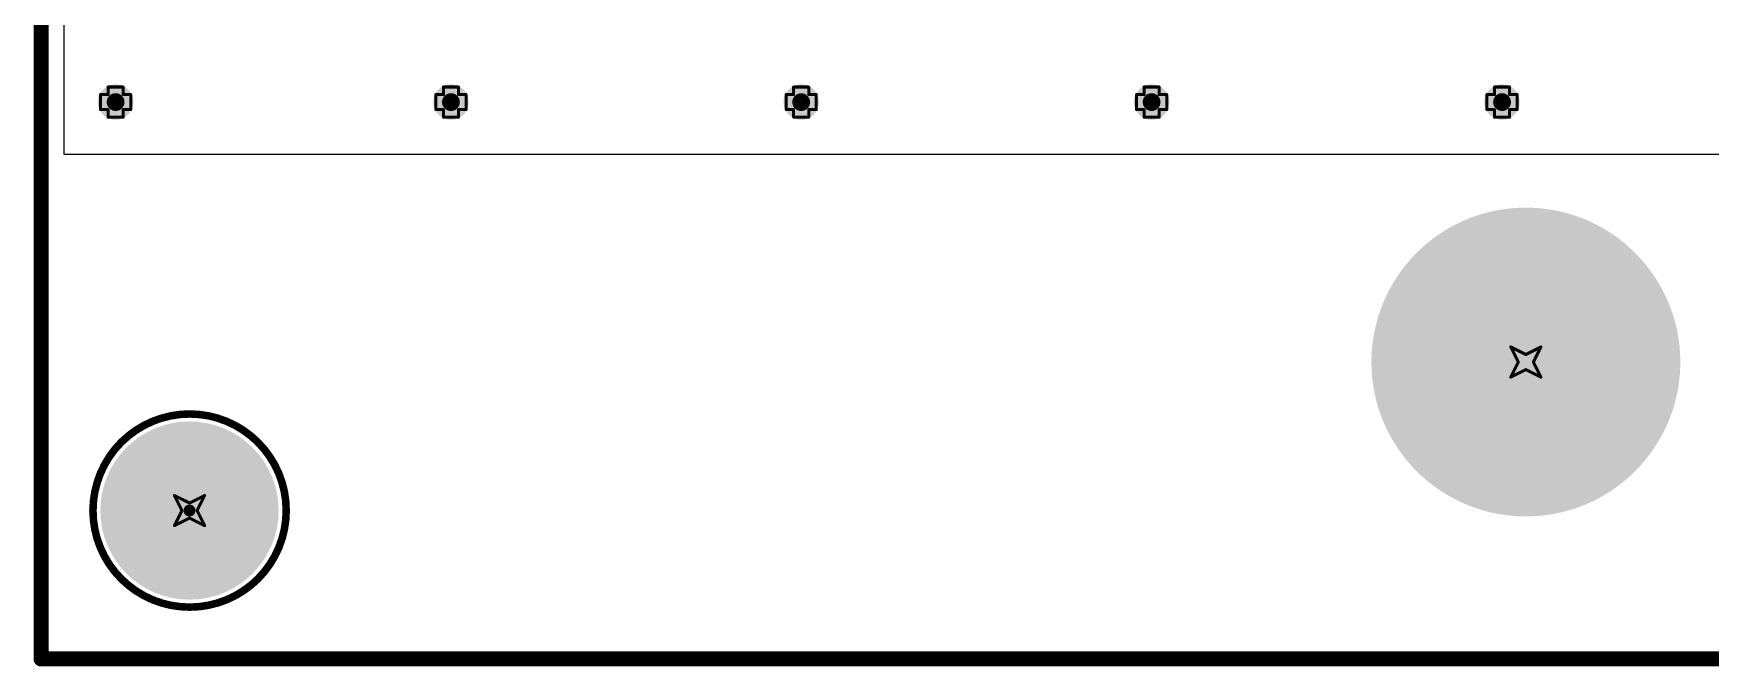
# Model space of a CAD drawing. Header units: inches. Extents: x -0.1 to 10.2, y 0 to 6.5.
# Drawn here: x -0.005 to 1.107, y -0.005 to 0.415 of the extents above; entities that cross this region are included whole.
import ezdxf

# ---------------------------------------------------------------- set-up
doc = ezdxf.new("R2010")
doc.units = ezdxf.units.IN
doc.header["$MEASUREMENT"] = 0
for name, color, linetype in [('Board Outline', 216, 'Continuous'), ('Bottom Layer', 5, 'Continuous'), ('Bottom Solder', 6, 'Continuous'), ('Drill Drawing', 1, 'Continuous'), ('Multi-Layer', 9, 'Continuous'), ('Pad Holes', 156, 'Continuous'), ('Top Layer', 1, 'Continuous'), ('Top Overlay', 2, 'Continuous'), ('Top Solder', 216, 'Continuous'), ('Via Holes', 16, 'Continuous')]:
    doc.layers.add(name, color=color, linetype=linetype)

msp = doc.modelspace()

# ---------------------------------------------------------------- hatches: boundary and pattern name
at = {"layer": 'Bottom Layer'}
h = msp.add_hatch(color=5, dxfattribs=at)
edge = h.paths.add_edge_path()
edge.add_arc((0.0494, 0.3693), 0.0118, 0, 360)
h = msp.add_hatch(color=5, dxfattribs=at)
edge = h.paths.add_edge_path()
edge.add_arc((0.2717, 0.3693), 0.0118, 0, 360)
h = msp.add_hatch(color=5, dxfattribs=at)
edge = h.paths.add_edge_path()
edge.add_arc((0.5039, 0.3693), 0.0118, 0, 360)
h = msp.add_hatch(color=5, dxfattribs=at)
edge = h.paths.add_edge_path()
edge.add_arc((0.7362, 0.3693), 0.0118, 0, 360)
h = msp.add_hatch(color=5, dxfattribs=at)
edge = h.paths.add_edge_path()
edge.add_arc((0.9685, 0.3693), 0.0118, 0, 360)
h = msp.add_hatch(color=5, dxfattribs=at)
edge = h.paths.add_edge_path()
edge.add_arc((0.9843, 0.1969), 0.0984, 0, 360)
at = {"layer": 'Bottom Solder'}
h = msp.add_hatch(color=6, dxfattribs=at)
edge = h.paths.add_edge_path()
edge.add_arc((0.9843, 0.1969), 0.1024, 0, 360)
h = msp.add_hatch(color=6, dxfattribs=at)
edge = h.paths.add_edge_path()
edge.add_arc((0.0984, 0.0984), 0.004, 0, 360)
at = {"layer": 'Multi-Layer'}
h = msp.add_hatch(color=9, dxfattribs=at)
edge = h.paths.add_edge_path()
edge.add_arc((0.9843, 0.1969), 0.0984, 0, 360)
at = {"layer": 'Pad Holes'}
h = msp.add_hatch(color=7, dxfattribs=at)
edge = h.paths.add_edge_path()
edge.add_arc((0.9843, 0.1969), 0.0591, 0, 360)
h = msp.add_hatch(color=7, dxfattribs=at)
edge = h.paths.add_edge_path()
edge.add_arc((0.0984, 0.0984), 0.0591, 0, 360)
at = {"layer": 'Top Layer'}
h = msp.add_hatch(color=1, dxfattribs=at)
edge = h.paths.add_edge_path()
edge.add_arc((0.0494, 0.3693), 0.0118, 0, 360)
h = msp.add_hatch(color=1, dxfattribs=at)
edge = h.paths.add_edge_path()
edge.add_arc((0.2717, 0.3693), 0.0118, 0, 360)
h = msp.add_hatch(color=1, dxfattribs=at)
edge = h.paths.add_edge_path()
edge.add_arc((0.5039, 0.3693), 0.0118, 0, 360)
h = msp.add_hatch(color=1, dxfattribs=at)
edge = h.paths.add_edge_path()
edge.add_arc((0.7362, 0.3693), 0.0118, 0, 360)
h = msp.add_hatch(color=1, dxfattribs=at)
edge = h.paths.add_edge_path()
edge.add_arc((0.9685, 0.3693), 0.0118, 0, 360)
h = msp.add_hatch(color=1, dxfattribs=at)
edge = h.paths.add_edge_path()
edge.add_arc((0.9843, 0.1969), 0.0984, 0, 360)
at = {"layer": 'Top Solder'}
h = msp.add_hatch(color=216, dxfattribs=at)
edge = h.paths.add_edge_path()
edge.add_arc((0.9843, 0.1969), 0.1024, 0, 360)
h = msp.add_hatch(color=216, dxfattribs=at)
edge = h.paths.add_edge_path()
edge.add_arc((0.0984, 0.0984), 0.004, 0, 360)
at = {"layer": 'Via Holes'}
h = msp.add_hatch(color=7, dxfattribs=at)
edge = h.paths.add_edge_path()
edge.add_arc((0.0494, 0.3693), 0.00591, 0, 360)
h = msp.add_hatch(color=7, dxfattribs=at)
edge = h.paths.add_edge_path()
edge.add_arc((0.2717, 0.3693), 0.00591, 0, 360)
h = msp.add_hatch(color=7, dxfattribs=at)
edge = h.paths.add_edge_path()
edge.add_arc((0.5039, 0.3693), 0.00591, 0, 360)
h = msp.add_hatch(color=7, dxfattribs=at)
edge = h.paths.add_edge_path()
edge.add_arc((0.7362, 0.3693), 0.00591, 0, 360)
h = msp.add_hatch(color=7, dxfattribs=at)
edge = h.paths.add_edge_path()
edge.add_arc((0.9685, 0.3693), 0.00591, 0, 360)

# ---------------------------------------------------------------- linework, layer by layer
at = {"layer": 'Board Outline'}
for points in [[(0, 0, 0.01, 0.01, 0), (0, 4.3307, 0.01, 0.01, 0)], [(0, 0, 0.01, 0.01, 0), (4.7244, 0, 0.01, 0.01, 0)]]:
    msp.add_lwpolyline(points, format="xyseb", dxfattribs=at)
msp.add_lwpolyline([(-0.0025, 0, 0.005, 0.005, 1), (0.0025, 0, 0.005, 0.005, 1)], format="xyseb", close=True, dxfattribs=at)
msp.add_lwpolyline([(-0.0025, 0, 0.005, 0.005, 1), (0.0025, 0, 0.005, 0.005, 1)], format="xyseb", close=True, dxfattribs=at)
at = {"layer": 'Bottom Layer'}
for p, q in [((0.0153, 0.3346), (0.0153, 2.83)), ((4.7091, 0.3346), (0.0153, 0.3346))]:
    msp.add_line(p, q, dxfattribs=at)
at = {"layer": 'Drill Drawing'}
for points in [[(0.0444, 0.3743, 0.002, 0.002, 0), (0.0444, 0.3793, 0.002, 0.002, 0)], [(0.0444, 0.3793, 0.002, 0.002, 0), (0.0544, 0.3793, 0.002, 0.002, 0)], [(0.0544, 0.3743, 0.002, 0.002, 0), (0.0544, 0.3793, 0.002, 0.002, 0)], [(0.2667, 0.3743, 0.002, 0.002, 0), (0.2667, 0.3793, 0.002, 0.002, 0)], [(0.2667, 0.3793, 0.002, 0.002, 0), (0.2767, 0.3793, 0.002, 0.002, 0)], [(0.2767, 0.3743, 0.002, 0.002, 0), (0.2767, 0.3793, 0.002, 0.002, 0)], [(0.4989, 0.3743, 0.002, 0.002, 0), (0.4989, 0.3793, 0.002, 0.002, 0)], [(0.4989, 0.3793, 0.002, 0.002, 0), (0.5089, 0.3793, 0.002, 0.002, 0)], [(0.5089, 0.3743, 0.002, 0.002, 0), (0.5089, 0.3793, 0.002, 0.002, 0)], [(0.7312, 0.3743, 0.002, 0.002, 0), (0.7312, 0.3793, 0.002, 0.002, 0)], [(0.7312, 0.3793, 0.002, 0.002, 0), (0.7412, 0.3793, 0.002, 0.002, 0)], [(0.7412, 0.3743, 0.002, 0.002, 0), (0.7412, 0.3793, 0.002, 0.002, 0)], [(0.9635, 0.3743, 0.002, 0.002, 0), (0.9635, 0.3793, 0.002, 0.002, 0)], [(0.9635, 0.3793, 0.002, 0.002, 0), (0.9735, 0.3793, 0.002, 0.002, 0)], [(0.9735, 0.3743, 0.002, 0.002, 0), (0.9735, 0.3793, 0.002, 0.002, 0)], [(0.0394, 0.3643, 0.002, 0.002, 0), (0.0394, 0.3743, 0.002, 0.002, 0)], [(0.0394, 0.3743, 0.002, 0.002, 0), (0.0444, 0.3743, 0.002, 0.002, 0)], [(0.0544, 0.3743, 0.002, 0.002, 0), (0.0594, 0.3743, 0.002, 0.002, 0)], [(0.0594, 0.3643, 0.002, 0.002, 0), (0.0594, 0.3743, 0.002, 0.002, 0)], [(0.2617, 0.3643, 0.002, 0.002, 0), (0.2617, 0.3743, 0.002, 0.002, 0)], [(0.2617, 0.3743, 0.002, 0.002, 0), (0.2667, 0.3743, 0.002, 0.002, 0)], [(0.2767, 0.3743, 0.002, 0.002, 0), (0.2817, 0.3743, 0.002, 0.002, 0)], [(0.2817, 0.3643, 0.002, 0.002, 0), (0.2817, 0.3743, 0.002, 0.002, 0)], [(0.4939, 0.3643, 0.002, 0.002, 0), (0.4939, 0.3743, 0.002, 0.002, 0)], [(0.4939, 0.3743, 0.002, 0.002, 0), (0.4989, 0.3743, 0.002, 0.002, 0)], [(0.5089, 0.3743, 0.002, 0.002, 0), (0.5139, 0.3743, 0.002, 0.002, 0)], [(0.5139, 0.3643, 0.002, 0.002, 0), (0.5139, 0.3743, 0.002, 0.002, 0)], [(0.7262, 0.3643, 0.002, 0.002, 0), (0.7262, 0.3743, 0.002, 0.002, 0)], [(0.7262, 0.3743, 0.002, 0.002, 0), (0.7312, 0.3743, 0.002, 0.002, 0)], [(0.7412, 0.3743, 0.002, 0.002, 0), (0.7462, 0.3743, 0.002, 0.002, 0)], [(0.7462, 0.3643, 0.002, 0.002, 0), (0.7462, 0.3743, 0.002, 0.002, 0)], [(0.9585, 0.3643, 0.002, 0.002, 0), (0.9585, 0.3743, 0.002, 0.002, 0)], [(0.9585, 0.3743, 0.002, 0.002, 0), (0.9635, 0.3743, 0.002, 0.002, 0)], [(0.9735, 0.3743, 0.002, 0.002, 0), (0.9785, 0.3743, 0.002, 0.002, 0)], [(0.9785, 0.3643, 0.002, 0.002, 0), (0.9785, 0.3743, 0.002, 0.002, 0)], [(0.0394, 0.3643, 0.002, 0.002, 0), (0.0444, 0.3643, 0.002, 0.002, 0)], [(0.0444, 0.3593, 0.002, 0.002, 0), (0.0444, 0.3643, 0.002, 0.002, 0)], [(0.0444, 0.3593, 0.002, 0.002, 0), (0.0544, 0.3593, 0.002, 0.002, 0)], [(0.0544, 0.3643, 0.002, 0.002, 0), (0.0594, 0.3643, 0.002, 0.002, 0)], [(0.0544, 0.3593, 0.002, 0.002, 0), (0.0544, 0.3643, 0.002, 0.002, 0)], [(0.2617, 0.3643, 0.002, 0.002, 0), (0.2667, 0.3643, 0.002, 0.002, 0)], [(0.2667, 0.3593, 0.002, 0.002, 0), (0.2667, 0.3643, 0.002, 0.002, 0)], [(0.2667, 0.3593, 0.002, 0.002, 0), (0.2767, 0.3593, 0.002, 0.002, 0)], [(0.2767, 0.3643, 0.002, 0.002, 0), (0.2817, 0.3643, 0.002, 0.002, 0)], [(0.2767, 0.3593, 0.002, 0.002, 0), (0.2767, 0.3643, 0.002, 0.002, 0)], [(0.4939, 0.3643, 0.002, 0.002, 0), (0.4989, 0.3643, 0.002, 0.002, 0)], [(0.4989, 0.3593, 0.002, 0.002, 0), (0.4989, 0.3643, 0.002, 0.002, 0)], [(0.4989, 0.3593, 0.002, 0.002, 0), (0.5089, 0.3593, 0.002, 0.002, 0)], [(0.5089, 0.3643, 0.002, 0.002, 0), (0.5139, 0.3643, 0.002, 0.002, 0)], [(0.5089, 0.3593, 0.002, 0.002, 0), (0.5089, 0.3643, 0.002, 0.002, 0)], [(0.7262, 0.3643, 0.002, 0.002, 0), (0.7312, 0.3643, 0.002, 0.002, 0)], [(0.7312, 0.3593, 0.002, 0.002, 0), (0.7312, 0.3643, 0.002, 0.002, 0)], [(0.7312, 0.3593, 0.002, 0.002, 0), (0.7412, 0.3593, 0.002, 0.002, 0)], [(0.7412, 0.3643, 0.002, 0.002, 0), (0.7462, 0.3643, 0.002, 0.002, 0)], [(0.7412, 0.3593, 0.002, 0.002, 0), (0.7412, 0.3643, 0.002, 0.002, 0)], [(0.9585, 0.3643, 0.002, 0.002, 0), (0.9635, 0.3643, 0.002, 0.002, 0)], [(0.9635, 0.3593, 0.002, 0.002, 0), (0.9635, 0.3643, 0.002, 0.002, 0)], [(0.9635, 0.3593, 0.002, 0.002, 0), (0.9735, 0.3593, 0.002, 0.002, 0)], [(0.9735, 0.3643, 0.002, 0.002, 0), (0.9785, 0.3643, 0.002, 0.002, 0)], [(0.9735, 0.3593, 0.002, 0.002, 0), (0.9735, 0.3643, 0.002, 0.002, 0)], [(0.9743, 0.2069, 0.002, 0.002, 0), (0.9843, 0.2019, 0.002, 0.002, 0)], [(0.9743, 0.2069, 0.002, 0.002, 0), (0.9793, 0.1969, 0.002, 0.002, 0)], [(0.9843, 0.2019, 0.002, 0.002, 0), (0.9943, 0.2069, 0.002, 0.002, 0)], [(0.9893, 0.1969, 0.002, 0.002, 0), (0.9943, 0.2069, 0.002, 0.002, 0)], [(0.9743, 0.1869, 0.002, 0.002, 0), (0.9793, 0.1969, 0.002, 0.002, 0)], [(0.9743, 0.1869, 0.002, 0.002, 0), (0.9843, 0.1919, 0.002, 0.002, 0)], [(0.9843, 0.1919, 0.002, 0.002, 0), (0.9943, 0.1869, 0.002, 0.002, 0)], [(0.9893, 0.1969, 0.002, 0.002, 0), (0.9943, 0.1869, 0.002, 0.002, 0)], [(0.0884, 0.1084, 0.002, 0.002, 0), (0.0984, 0.1034, 0.002, 0.002, 0)], [(0.0884, 0.1084, 0.002, 0.002, 0), (0.0934, 0.0984, 0.002, 0.002, 0)], [(0.0984, 0.1034, 0.002, 0.002, 0), (0.1084, 0.1084, 0.002, 0.002, 0)], [(0.1034, 0.0984, 0.002, 0.002, 0), (0.1084, 0.1084, 0.002, 0.002, 0)], [(0.0884, 0.0884, 0.002, 0.002, 0), (0.0934, 0.0984, 0.002, 0.002, 0)], [(0.0884, 0.0884, 0.002, 0.002, 0), (0.0984, 0.0934, 0.002, 0.002, 0)], [(0.0984, 0.0934, 0.002, 0.002, 0), (0.1084, 0.0884, 0.002, 0.002, 0)], [(0.1034, 0.0984, 0.002, 0.002, 0), (0.1084, 0.0884, 0.002, 0.002, 0)]]:
    msp.add_lwpolyline(points, format="xyseb", dxfattribs=at)
for points in [[(0.0439, 0.3793, 0.001, 0.001, 1), (0.0449, 0.3793, 0.001, 0.001, 1)], [(0.0439, 0.3793, 0.001, 0.001, 1), (0.0449, 0.3793, 0.001, 0.001, 1)], [(0.0539, 0.3793, 0.001, 0.001, 1), (0.0549, 0.3793, 0.001, 0.001, 1)], [(0.0539, 0.3793, 0.001, 0.001, 1), (0.0549, 0.3793, 0.001, 0.001, 1)], [(0.2662, 0.3793, 0.001, 0.001, 1), (0.2672, 0.3793, 0.001, 0.001, 1)], [(0.2662, 0.3793, 0.001, 0.001, 1), (0.2672, 0.3793, 0.001, 0.001, 1)], [(0.2762, 0.3793, 0.001, 0.001, 1), (0.2772, 0.3793, 0.001, 0.001, 1)], [(0.2762, 0.3793, 0.001, 0.001, 1), (0.2772, 0.3793, 0.001, 0.001, 1)], [(0.4984, 0.3793, 0.001, 0.001, 1), (0.4994, 0.3793, 0.001, 0.001, 1)], [(0.4984, 0.3793, 0.001, 0.001, 1), (0.4994, 0.3793, 0.001, 0.001, 1)], [(0.5084, 0.3793, 0.001, 0.001, 1), (0.5094, 0.3793, 0.001, 0.001, 1)], [(0.5084, 0.3793, 0.001, 0.001, 1), (0.5094, 0.3793, 0.001, 0.001, 1)], [(0.7307, 0.3793, 0.001, 0.001, 1), (0.7317, 0.3793, 0.001, 0.001, 1)], [(0.7307, 0.3793, 0.001, 0.001, 1), (0.7317, 0.3793, 0.001, 0.001, 1)], [(0.7407, 0.3793, 0.001, 0.001, 1), (0.7417, 0.3793, 0.001, 0.001, 1)], [(0.7407, 0.3793, 0.001, 0.001, 1), (0.7417, 0.3793, 0.001, 0.001, 1)], [(0.963, 0.3793, 0.001, 0.001, 1), (0.964, 0.3793, 0.001, 0.001, 1)], [(0.963, 0.3793, 0.001, 0.001, 1), (0.964, 0.3793, 0.001, 0.001, 1)], [(0.973, 0.3793, 0.001, 0.001, 1), (0.974, 0.3793, 0.001, 0.001, 1)], [(0.973, 0.3793, 0.001, 0.001, 1), (0.974, 0.3793, 0.001, 0.001, 1)], [(0.0389, 0.3743, 0.001, 0.001, 1), (0.0399, 0.3743, 0.001, 0.001, 1)], [(0.0389, 0.3743, 0.001, 0.001, 1), (0.0399, 0.3743, 0.001, 0.001, 1)], [(0.0439, 0.3743, 0.001, 0.001, 1), (0.0449, 0.3743, 0.001, 0.001, 1)], [(0.0439, 0.3743, 0.001, 0.001, 1), (0.0449, 0.3743, 0.001, 0.001, 1)], [(0.0539, 0.3743, 0.001, 0.001, 1), (0.0549, 0.3743, 0.001, 0.001, 1)], [(0.0539, 0.3743, 0.001, 0.001, 1), (0.0549, 0.3743, 0.001, 0.001, 1)], [(0.0589, 0.3743, 0.001, 0.001, 1), (0.0599, 0.3743, 0.001, 0.001, 1)], [(0.0589, 0.3743, 0.001, 0.001, 1), (0.0599, 0.3743, 0.001, 0.001, 1)], [(0.2612, 0.3743, 0.001, 0.001, 1), (0.2622, 0.3743, 0.001, 0.001, 1)], [(0.2612, 0.3743, 0.001, 0.001, 1), (0.2622, 0.3743, 0.001, 0.001, 1)], [(0.2662, 0.3743, 0.001, 0.001, 1), (0.2672, 0.3743, 0.001, 0.001, 1)], [(0.2662, 0.3743, 0.001, 0.001, 1), (0.2672, 0.3743, 0.001, 0.001, 1)], [(0.2762, 0.3743, 0.001, 0.001, 1), (0.2772, 0.3743, 0.001, 0.001, 1)], [(0.2762, 0.3743, 0.001, 0.001, 1), (0.2772, 0.3743, 0.001, 0.001, 1)], [(0.2812, 0.3743, 0.001, 0.001, 1), (0.2822, 0.3743, 0.001, 0.001, 1)], [(0.2812, 0.3743, 0.001, 0.001, 1), (0.2822, 0.3743, 0.001, 0.001, 1)], [(0.4934, 0.3743, 0.001, 0.001, 1), (0.4944, 0.3743, 0.001, 0.001, 1)], [(0.4934, 0.3743, 0.001, 0.001, 1), (0.4944, 0.3743, 0.001, 0.001, 1)], [(0.4984, 0.3743, 0.001, 0.001, 1), (0.4994, 0.3743, 0.001, 0.001, 1)], [(0.4984, 0.3743, 0.001, 0.001, 1), (0.4994, 0.3743, 0.001, 0.001, 1)], [(0.5084, 0.3743, 0.001, 0.001, 1), (0.5094, 0.3743, 0.001, 0.001, 1)], [(0.5084, 0.3743, 0.001, 0.001, 1), (0.5094, 0.3743, 0.001, 0.001, 1)], [(0.5134, 0.3743, 0.001, 0.001, 1), (0.5144, 0.3743, 0.001, 0.001, 1)], [(0.5134, 0.3743, 0.001, 0.001, 1), (0.5144, 0.3743, 0.001, 0.001, 1)], [(0.7257, 0.3743, 0.001, 0.001, 1), (0.7267, 0.3743, 0.001, 0.001, 1)], [(0.7257, 0.3743, 0.001, 0.001, 1), (0.7267, 0.3743, 0.001, 0.001, 1)], [(0.7307, 0.3743, 0.001, 0.001, 1), (0.7317, 0.3743, 0.001, 0.001, 1)], [(0.7307, 0.3743, 0.001, 0.001, 1), (0.7317, 0.3743, 0.001, 0.001, 1)], [(0.7407, 0.3743, 0.001, 0.001, 1), (0.7417, 0.3743, 0.001, 0.001, 1)], [(0.7407, 0.3743, 0.001, 0.001, 1), (0.7417, 0.3743, 0.001, 0.001, 1)], [(0.7457, 0.3743, 0.001, 0.001, 1), (0.7467, 0.3743, 0.001, 0.001, 1)], [(0.7457, 0.3743, 0.001, 0.001, 1), (0.7467, 0.3743, 0.001, 0.001, 1)], [(0.958, 0.3743, 0.001, 0.001, 1), (0.959, 0.3743, 0.001, 0.001, 1)], [(0.958, 0.3743, 0.001, 0.001, 1), (0.959, 0.3743, 0.001, 0.001, 1)], [(0.963, 0.3743, 0.001, 0.001, 1), (0.964, 0.3743, 0.001, 0.001, 1)], [(0.963, 0.3743, 0.001, 0.001, 1), (0.964, 0.3743, 0.001, 0.001, 1)], [(0.973, 0.3743, 0.001, 0.001, 1), (0.974, 0.3743, 0.001, 0.001, 1)], [(0.973, 0.3743, 0.001, 0.001, 1), (0.974, 0.3743, 0.001, 0.001, 1)], [(0.978, 0.3743, 0.001, 0.001, 1), (0.979, 0.3743, 0.001, 0.001, 1)], [(0.978, 0.3743, 0.001, 0.001, 1), (0.979, 0.3743, 0.001, 0.001, 1)], [(0.0389, 0.3643, 0.001, 0.001, 1), (0.0399, 0.3643, 0.001, 0.001, 1)], [(0.0389, 0.3643, 0.001, 0.001, 1), (0.0399, 0.3643, 0.001, 0.001, 1)], [(0.0439, 0.3643, 0.001, 0.001, 1), (0.0449, 0.3643, 0.001, 0.001, 1)], [(0.0439, 0.3643, 0.001, 0.001, 1), (0.0449, 0.3643, 0.001, 0.001, 1)], [(0.0439, 0.3593, 0.001, 0.001, 1), (0.0449, 0.3593, 0.001, 0.001, 1)], [(0.0439, 0.3593, 0.001, 0.001, 1), (0.0449, 0.3593, 0.001, 0.001, 1)], [(0.0539, 0.3643, 0.001, 0.001, 1), (0.0549, 0.3643, 0.001, 0.001, 1)], [(0.0539, 0.3643, 0.001, 0.001, 1), (0.0549, 0.3643, 0.001, 0.001, 1)], [(0.0539, 0.3593, 0.001, 0.001, 1), (0.0549, 0.3593, 0.001, 0.001, 1)], [(0.0539, 0.3593, 0.001, 0.001, 1), (0.0549, 0.3593, 0.001, 0.001, 1)], [(0.0589, 0.3643, 0.001, 0.001, 1), (0.0599, 0.3643, 0.001, 0.001, 1)], [(0.0589, 0.3643, 0.001, 0.001, 1), (0.0599, 0.3643, 0.001, 0.001, 1)], [(0.2612, 0.3643, 0.001, 0.001, 1), (0.2622, 0.3643, 0.001, 0.001, 1)], [(0.2612, 0.3643, 0.001, 0.001, 1), (0.2622, 0.3643, 0.001, 0.001, 1)], [(0.2662, 0.3643, 0.001, 0.001, 1), (0.2672, 0.3643, 0.001, 0.001, 1)], [(0.2662, 0.3643, 0.001, 0.001, 1), (0.2672, 0.3643, 0.001, 0.001, 1)], [(0.2662, 0.3593, 0.001, 0.001, 1), (0.2672, 0.3593, 0.001, 0.001, 1)], [(0.2662, 0.3593, 0.001, 0.001, 1), (0.2672, 0.3593, 0.001, 0.001, 1)], [(0.2762, 0.3643, 0.001, 0.001, 1), (0.2772, 0.3643, 0.001, 0.001, 1)], [(0.2762, 0.3643, 0.001, 0.001, 1), (0.2772, 0.3643, 0.001, 0.001, 1)], [(0.2762, 0.3593, 0.001, 0.001, 1), (0.2772, 0.3593, 0.001, 0.001, 1)], [(0.2762, 0.3593, 0.001, 0.001, 1), (0.2772, 0.3593, 0.001, 0.001, 1)], [(0.2812, 0.3643, 0.001, 0.001, 1), (0.2822, 0.3643, 0.001, 0.001, 1)], [(0.2812, 0.3643, 0.001, 0.001, 1), (0.2822, 0.3643, 0.001, 0.001, 1)], [(0.4934, 0.3643, 0.001, 0.001, 1), (0.4944, 0.3643, 0.001, 0.001, 1)], [(0.4934, 0.3643, 0.001, 0.001, 1), (0.4944, 0.3643, 0.001, 0.001, 1)], [(0.4984, 0.3643, 0.001, 0.001, 1), (0.4994, 0.3643, 0.001, 0.001, 1)], [(0.4984, 0.3643, 0.001, 0.001, 1), (0.4994, 0.3643, 0.001, 0.001, 1)], [(0.4984, 0.3593, 0.001, 0.001, 1), (0.4994, 0.3593, 0.001, 0.001, 1)], [(0.4984, 0.3593, 0.001, 0.001, 1), (0.4994, 0.3593, 0.001, 0.001, 1)], [(0.5084, 0.3643, 0.001, 0.001, 1), (0.5094, 0.3643, 0.001, 0.001, 1)], [(0.5084, 0.3643, 0.001, 0.001, 1), (0.5094, 0.3643, 0.001, 0.001, 1)], [(0.5084, 0.3593, 0.001, 0.001, 1), (0.5094, 0.3593, 0.001, 0.001, 1)], [(0.5084, 0.3593, 0.001, 0.001, 1), (0.5094, 0.3593, 0.001, 0.001, 1)], [(0.5134, 0.3643, 0.001, 0.001, 1), (0.5144, 0.3643, 0.001, 0.001, 1)], [(0.5134, 0.3643, 0.001, 0.001, 1), (0.5144, 0.3643, 0.001, 0.001, 1)], [(0.7257, 0.3643, 0.001, 0.001, 1), (0.7267, 0.3643, 0.001, 0.001, 1)], [(0.7257, 0.3643, 0.001, 0.001, 1), (0.7267, 0.3643, 0.001, 0.001, 1)], [(0.7307, 0.3643, 0.001, 0.001, 1), (0.7317, 0.3643, 0.001, 0.001, 1)], [(0.7307, 0.3643, 0.001, 0.001, 1), (0.7317, 0.3643, 0.001, 0.001, 1)], [(0.7307, 0.3593, 0.001, 0.001, 1), (0.7317, 0.3593, 0.001, 0.001, 1)], [(0.7307, 0.3593, 0.001, 0.001, 1), (0.7317, 0.3593, 0.001, 0.001, 1)], [(0.7407, 0.3643, 0.001, 0.001, 1), (0.7417, 0.3643, 0.001, 0.001, 1)], [(0.7407, 0.3643, 0.001, 0.001, 1), (0.7417, 0.3643, 0.001, 0.001, 1)], [(0.7407, 0.3593, 0.001, 0.001, 1), (0.7417, 0.3593, 0.001, 0.001, 1)], [(0.7407, 0.3593, 0.001, 0.001, 1), (0.7417, 0.3593, 0.001, 0.001, 1)], [(0.7457, 0.3643, 0.001, 0.001, 1), (0.7467, 0.3643, 0.001, 0.001, 1)], [(0.7457, 0.3643, 0.001, 0.001, 1), (0.7467, 0.3643, 0.001, 0.001, 1)], [(0.958, 0.3643, 0.001, 0.001, 1), (0.959, 0.3643, 0.001, 0.001, 1)], [(0.958, 0.3643, 0.001, 0.001, 1), (0.959, 0.3643, 0.001, 0.001, 1)], [(0.963, 0.3643, 0.001, 0.001, 1), (0.964, 0.3643, 0.001, 0.001, 1)], [(0.963, 0.3643, 0.001, 0.001, 1), (0.964, 0.3643, 0.001, 0.001, 1)], [(0.963, 0.3593, 0.001, 0.001, 1), (0.964, 0.3593, 0.001, 0.001, 1)], [(0.963, 0.3593, 0.001, 0.001, 1), (0.964, 0.3593, 0.001, 0.001, 1)], [(0.973, 0.3643, 0.001, 0.001, 1), (0.974, 0.3643, 0.001, 0.001, 1)], [(0.973, 0.3643, 0.001, 0.001, 1), (0.974, 0.3643, 0.001, 0.001, 1)], [(0.973, 0.3593, 0.001, 0.001, 1), (0.974, 0.3593, 0.001, 0.001, 1)], [(0.973, 0.3593, 0.001, 0.001, 1), (0.974, 0.3593, 0.001, 0.001, 1)], [(0.978, 0.3643, 0.001, 0.001, 1), (0.979, 0.3643, 0.001, 0.001, 1)], [(0.978, 0.3643, 0.001, 0.001, 1), (0.979, 0.3643, 0.001, 0.001, 1)], [(0.9738, 0.2069, 0.001, 0.001, 1), (0.9748, 0.2069, 0.001, 0.001, 1)], [(0.9738, 0.2069, 0.001, 0.001, 1), (0.9748, 0.2069, 0.001, 0.001, 1)], [(0.9838, 0.2019, 0.001, 0.001, 1), (0.9848, 0.2019, 0.001, 0.001, 1)], [(0.9838, 0.2019, 0.001, 0.001, 1), (0.9848, 0.2019, 0.001, 0.001, 1)], [(0.9938, 0.2069, 0.001, 0.001, 1), (0.9948, 0.2069, 0.001, 0.001, 1)], [(0.9938, 0.2069, 0.001, 0.001, 1), (0.9948, 0.2069, 0.001, 0.001, 1)], [(0.9788, 0.1969, 0.001, 0.001, 1), (0.9798, 0.1969, 0.001, 0.001, 1)], [(0.9788, 0.1969, 0.001, 0.001, 1), (0.9798, 0.1969, 0.001, 0.001, 1)], [(0.9838, 0.1919, 0.001, 0.001, 1), (0.9848, 0.1919, 0.001, 0.001, 1)], [(0.9838, 0.1919, 0.001, 0.001, 1), (0.9848, 0.1919, 0.001, 0.001, 1)], [(0.9888, 0.1969, 0.001, 0.001, 1), (0.9898, 0.1969, 0.001, 0.001, 1)], [(0.9888, 0.1969, 0.001, 0.001, 1), (0.9898, 0.1969, 0.001, 0.001, 1)], [(0.9738, 0.1869, 0.001, 0.001, 1), (0.9748, 0.1869, 0.001, 0.001, 1)], [(0.9738, 0.1869, 0.001, 0.001, 1), (0.9748, 0.1869, 0.001, 0.001, 1)], [(0.9938, 0.1869, 0.001, 0.001, 1), (0.9948, 0.1869, 0.001, 0.001, 1)], [(0.9938, 0.1869, 0.001, 0.001, 1), (0.9948, 0.1869, 0.001, 0.001, 1)], [(0.0879, 0.1084, 0.001, 0.001, 1), (0.0889, 0.1084, 0.001, 0.001, 1)], [(0.0879, 0.1084, 0.001, 0.001, 1), (0.0889, 0.1084, 0.001, 0.001, 1)], [(0.0979, 0.1034, 0.001, 0.001, 1), (0.0989, 0.1034, 0.001, 0.001, 1)], [(0.0979, 0.1034, 0.001, 0.001, 1), (0.0989, 0.1034, 0.001, 0.001, 1)], [(0.1079, 0.1084, 0.001, 0.001, 1), (0.1089, 0.1084, 0.001, 0.001, 1)], [(0.1079, 0.1084, 0.001, 0.001, 1), (0.1089, 0.1084, 0.001, 0.001, 1)], [(0.0879, 0.0884, 0.001, 0.001, 1), (0.0889, 0.0884, 0.001, 0.001, 1)], [(0.0879, 0.0884, 0.001, 0.001, 1), (0.0889, 0.0884, 0.001, 0.001, 1)], [(0.0929, 0.0984, 0.001, 0.001, 1), (0.0939, 0.0984, 0.001, 0.001, 1)], [(0.0929, 0.0984, 0.001, 0.001, 1), (0.0939, 0.0984, 0.001, 0.001, 1)], [(0.0979, 0.0934, 0.001, 0.001, 1), (0.0989, 0.0934, 0.001, 0.001, 1)], [(0.0979, 0.0934, 0.001, 0.001, 1), (0.0989, 0.0934, 0.001, 0.001, 1)], [(0.1029, 0.0984, 0.001, 0.001, 1), (0.1039, 0.0984, 0.001, 0.001, 1)], [(0.1029, 0.0984, 0.001, 0.001, 1), (0.1039, 0.0984, 0.001, 0.001, 1)], [(0.1079, 0.0884, 0.001, 0.001, 1), (0.1089, 0.0884, 0.001, 0.001, 1)], [(0.1079, 0.0884, 0.001, 0.001, 1), (0.1089, 0.0884, 0.001, 0.001, 1)]]:
    msp.add_lwpolyline(points, format="xyseb", close=True, dxfattribs=at)
at = {"layer": 'Top Layer'}
for p, q in [((0.0153, 0.3346), (0.0153, 1.4595)), ((4.7091, 0.3346), (0.0153, 0.3346))]:
    msp.add_line(p, q, dxfattribs=at)
at = {"layer": 'Top Overlay'}
for points in [[(0.1625, 0.0984, 0.005, 0.005, 1), (0.0344, 0.0984, 0.005, 0.005, 1)], [(0.0331, 0.0984, 0.0025, 0.0025, 1), (0.0356, 0.0984, 0.0025, 0.0025, 1)], [(0.1612, 0.0984, 0.0025, 0.0025, 1), (0.1637, 0.0984, 0.0025, 0.0025, 1)]]:
    msp.add_lwpolyline(points, format="xyseb", close=True, dxfattribs=at)

doc.saveas('drawing.dxf')
